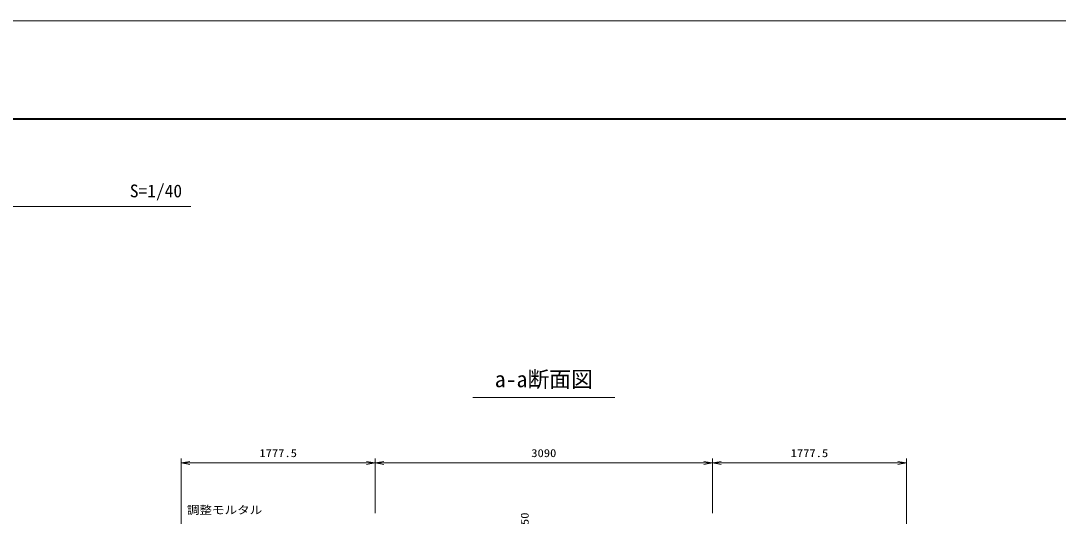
# Model space of a CAD drawing. Units: millimetres at full size. Extents: x -75200 to -41600, y 0 to 23760.
# Drawn here: x -55875 to -46369, y 19222 to 23760 of the extents above; entities that cross this region are included whole.
import ezdxf
from ezdxf.enums import TextEntityAlignment as Align

# ---------------------------------------------------------------- set-up
doc = ezdxf.new("R2010")
doc.units = ezdxf.units.MM
doc.header["$LTSCALE"] = 80.0044
for name, color, linetype, lineweight in [('Defpoints_5', 4, 'Continuous', 13), ('図枠', 1, 'Continuous', 40), ('寸法', 6, 'Continuous', 13), ('文字', 2, 'Continuous', 13)]:
    doc.layers.add(name, color=color, linetype=linetype, lineweight=lineweight)
doc.styles.add('ＭＳ ゴシック', font='')
doc.styles.get('ＭＳ ゴシック').set_extended_font_data('MS Gothic')

# ---------------------------------------------------------------- blocks, each defined once
blk = doc.blocks.new('open_arrow')
at = {"color": 0, "linetype": 'Continuous', "lineweight": -2}
blk.add_lwpolyline([(7.5, 1.25), (0, 0), (7.5, -1.25)], dxfattribs=at)

msp = doc.modelspace()

# ---------------------------------------------------------------- linework, layer by layer
at = {"layer": 'Defpoints_5'}
msp.add_lwpolyline([(-75200, 0), (-41600, 0), (-41600, 23760), (-75200, 23760)], close=True, dxfattribs=at)
at = {"layer": '図枠'}
msp.add_lwpolyline([(-74300, 900), (-42500, 900), (-42500, 22860), (-74300, 22860)], close=True, dxfattribs=at)
at = {"layer": '寸法'}
for p, q in [((-54405, 19050), (-54405, 19750)), ((-54405, 19710), (-52627.5, 19710)), ((-52627.5, 19250), (-52627.5, 19750)), ((-52627.5, 19250), (-52627.5, 19750)), ((-52627.5, 19710), (-49537.5, 19710)), ((-49537.5, 19250), (-49537.5, 19750)), ((-49537.5, 19250), (-49537.5, 19750)), ((-47760, 19710), (-49537.5, 19710)), ((-47760, 19050), (-47760, 19750))]:
    msp.add_line(p, q, dxfattribs=at)
at = {"layer": '文字'}
for p, q in [((-54316.67, 22060), (-62483.33, 22060)), ((-50432.5, 20310), (-51732.5, 20310))]:
    msp.add_line(p, q, dxfattribs=at)

# ---------------------------------------------------------------- block references
at = {"layer": '寸法', "xscale": 10.7, "yscale": 10.7}
for p in [(-54405, 19710), (-52627.5, 19710), (-49537.5, 19710)]:
    msp.add_blockref('open_arrow', p, dxfattribs=at)
at = {"layer": '寸法', "xscale": 10.7, "yscale": 10.7, "rotation": 180}
for p in [(-52627.5, 19710), (-49537.5, 19710), (-47760, 19710)]:
    msp.add_blockref('open_arrow', p, dxfattribs=at)

# ---------------------------------------------------------------- texts
at = {"layer": '寸法', "style": 'ＭＳ ゴシック', "width": 1.15}
for s, p in [('1777.5', (-53516.25, 19800)), ('3090', (-51082.5, 19800)), ('1777.5', (-48648.75, 19800))]:
    msp.add_text(s, height=73.31, dxfattribs=at).set_placement(p, align=Align.MIDDLE_CENTER)
msp.add_text('調整モルタル', height=73.31, dxfattribs=at).set_placement((-53662.5, 19220), align=Align.BOTTOM_RIGHT)
msp.add_text('150', height=73.31, rotation=90, dxfattribs=at).set_placement((-51257.5, 19170), align=Align.MIDDLE_CENTER)
at = {"layer": '文字', "style": 'ＭＳ ゴシック'}
msp.add_text('S=1/40', height=117.3, dxfattribs=at).set_placement((-54396.67, 22260), align=Align.TOP_RIGHT)
msp.add_text('a-a断面図', height=146.6, dxfattribs=at).set_placement((-51082.5, 20550), align=Align.TOP_CENTER)

doc.saveas('drawing.dxf')
